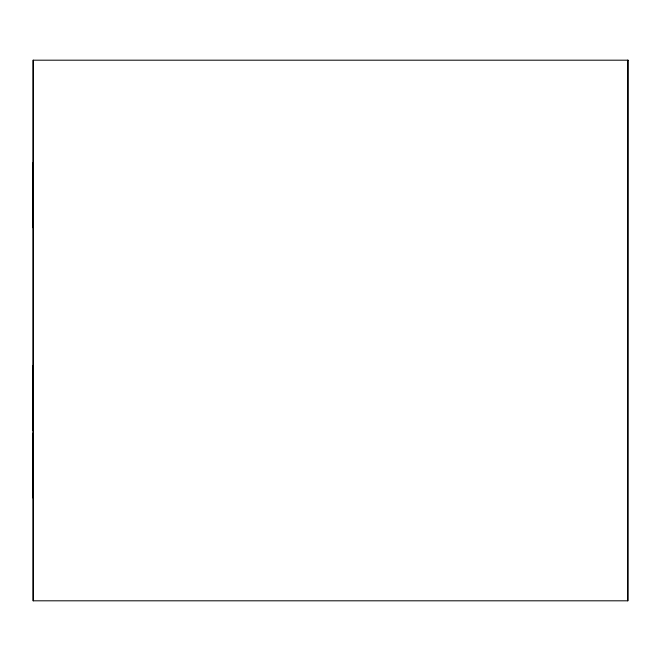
<?xml version="1.0" encoding="UTF-8"?>
<svg xmlns="http://www.w3.org/2000/svg" width="661" height="661" viewBox="0 0 661 661"><rect width="100%" height="100%" fill="white"/><g stroke="black" fill="none" stroke-linecap="round" stroke-linejoin="round"><path stroke-width="0.99" d="M33.149 162.912L33.108 227.781L33.108 162.912L33.149 226.682M33.116 498.088L33.058 433.219L33.058 496.981L33.116 493.742M33.091 163.713L33.091 166.646M33.108 223.443L33.083 226.987M33.116 433.219L33.116 437.557M627.876 60.192L627.719 600.808M33.281 60.192L33.281 600.808M33.166 365.64L33.166 430.509L33.166 365.64M627.95 60.192L33.05 60.192L33.05 600.808L627.95 600.808L627.95 60.192"/></g></svg>
